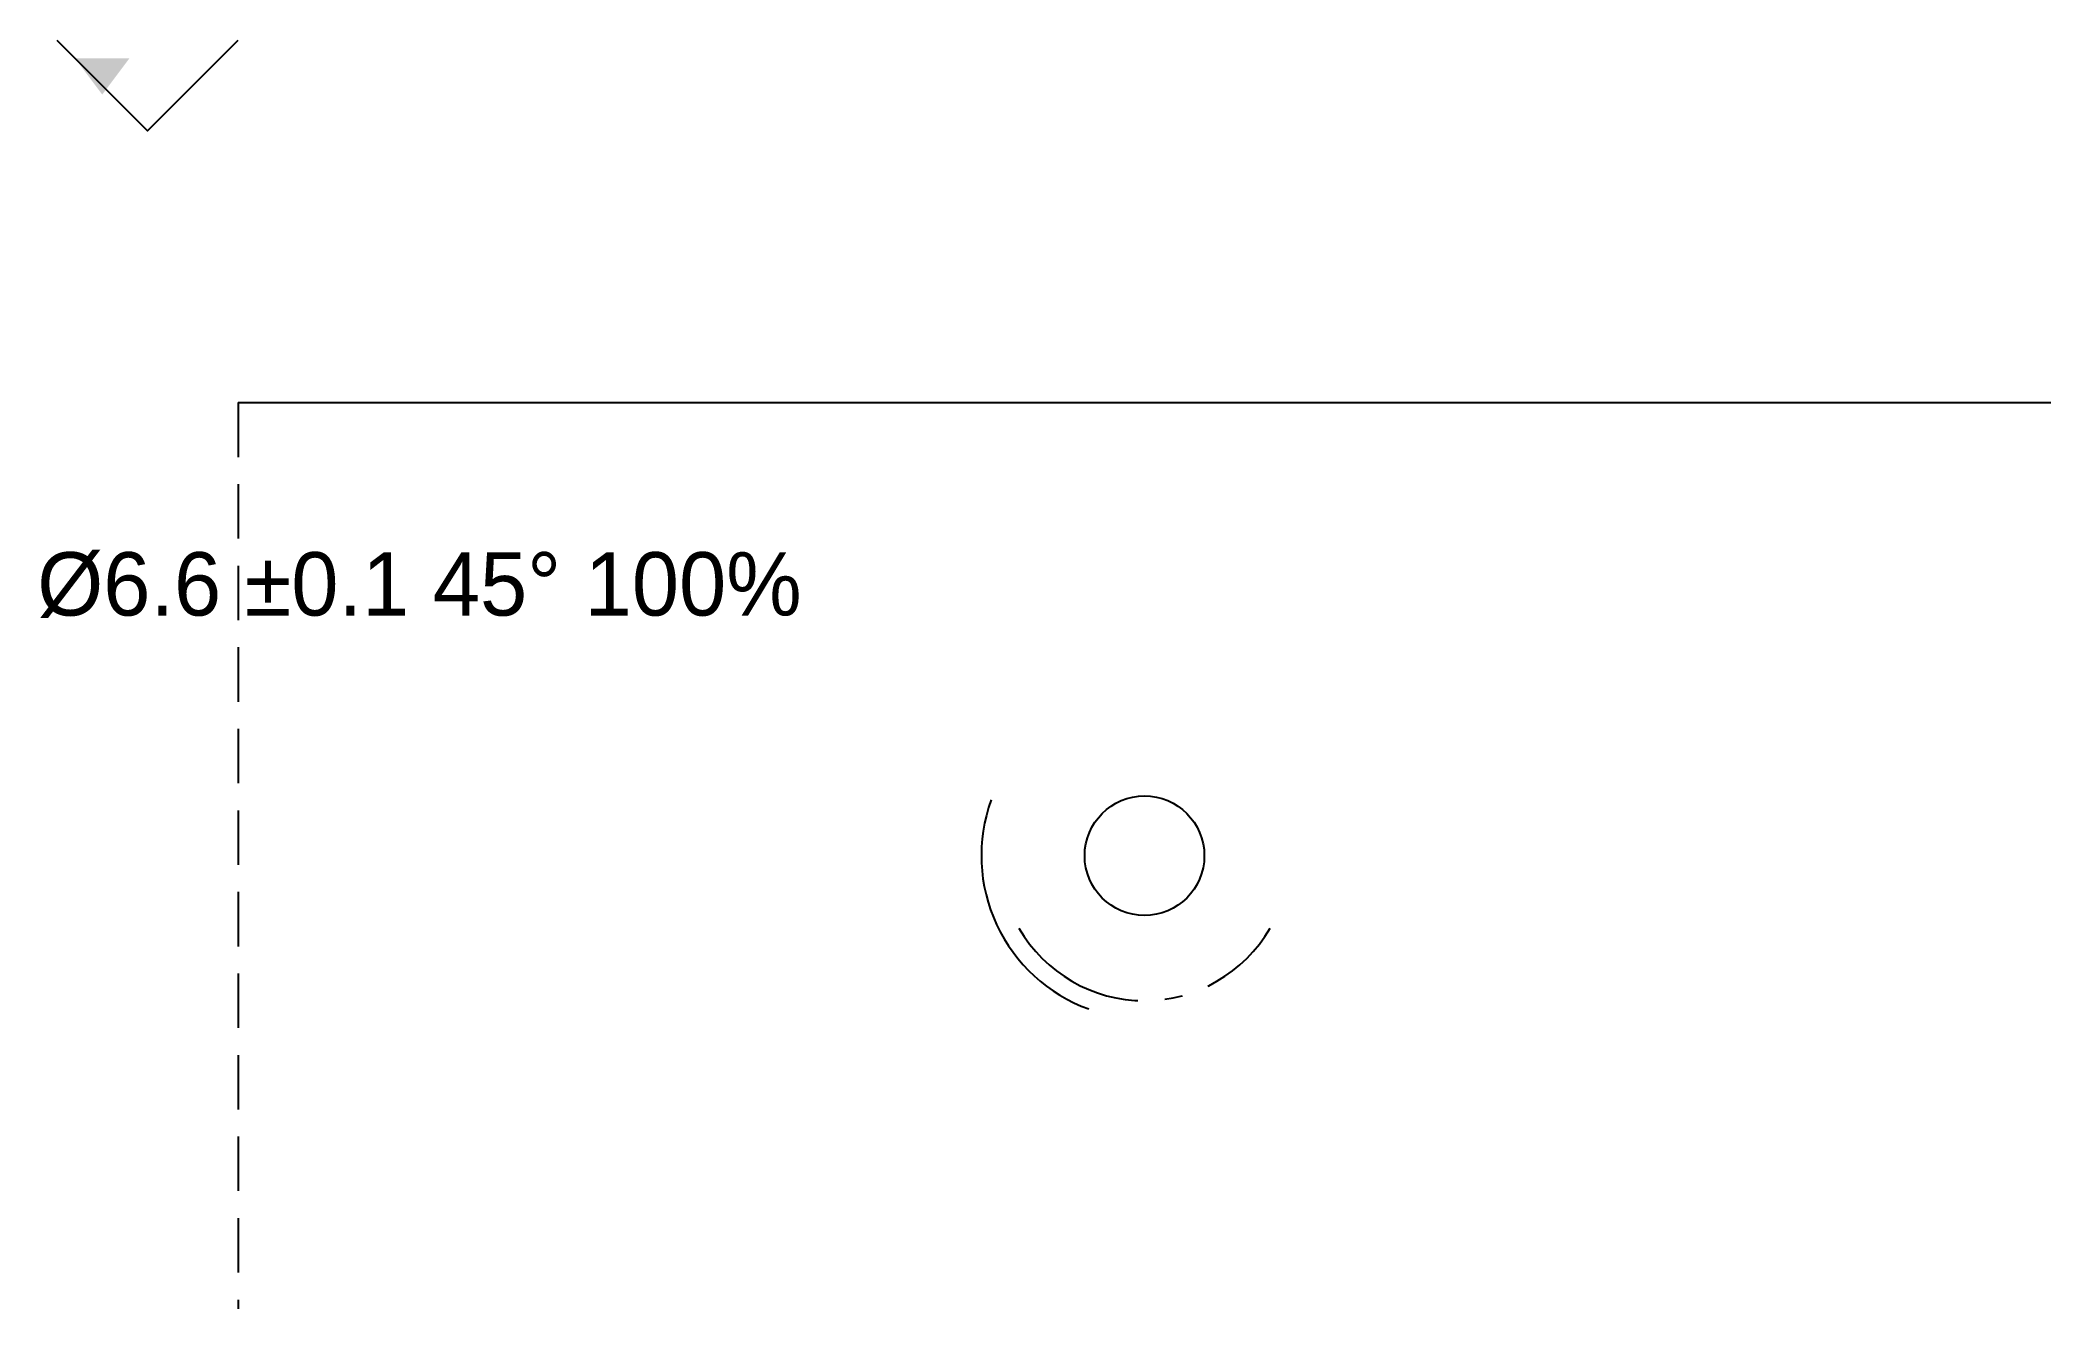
# Model space of a CAD drawing. Extents: x -1 to 110, y 227 to 297.
import ezdxf
from ezdxf.enums import TextEntityAlignment as Align

# ---------------------------------------------------------------- set-up
doc = ezdxf.new("R2010")
doc.units = 0
doc.linetypes.add('CENTER', pattern=[12, 8, -1.5, 1, -1.5])
doc.linetypes.add('HIDDEN', pattern=[4.5, 3, -1.5])
for name, color, linetype in [('CENTER', 1, 'CENTER'), ('DIM', 5, 'CONTINUOUS'), ('HATCH', 3, 'CONTINUOUS'), ('HIDDEN', 8, 'HIDDEN'), ('TANGENT', 9, 'CONTINUOUS'), ('TEXT', 7, 'CONTINUOUS'), ('VISIBLE', 7, 'CONTINUOUS')]:
    doc.layers.add(name, color=color, linetype=linetype)

msp = doc.modelspace()

# ---------------------------------------------------------------- linework, layer by layer
at = {"layer": 'CENTER'}
msp.add_arc((60, 252), 8, 210, 330, dxfattribs=at)
at = {"layer": 'DIM'}
msp.add_solid([(1, 296), (4, 296), (2.5, 294)], dxfattribs=at)
at = {"layer": 'HATCH'}
msp.add_lwpolyline([(0, 297), (5, 292), (10, 297)], dxfattribs=at)
at = {"layer": 'HIDDEN'}
msp.add_line((10, 277), (10, 227), dxfattribs=at)
at = {"layer": 'TANGENT'}
msp.add_arc((60, 252), 9, 160, 250, dxfattribs=at)
at = {"layer": 'VISIBLE'}
msp.add_line((10, 277), (110, 277), dxfattribs=at)
msp.add_circle((60, 252), 3.3, dxfattribs=at)

# ---------------------------------------------------------------- texts
at = {"layer": 'TEXT'}
msp.add_text('%%c6.6 %%p0.1 45%%d 100%%%', height=3.5, dxfattribs=at).set_placement((20, 267), align=Align.MIDDLE_CENTER)

doc.saveas('drawing.dxf')
